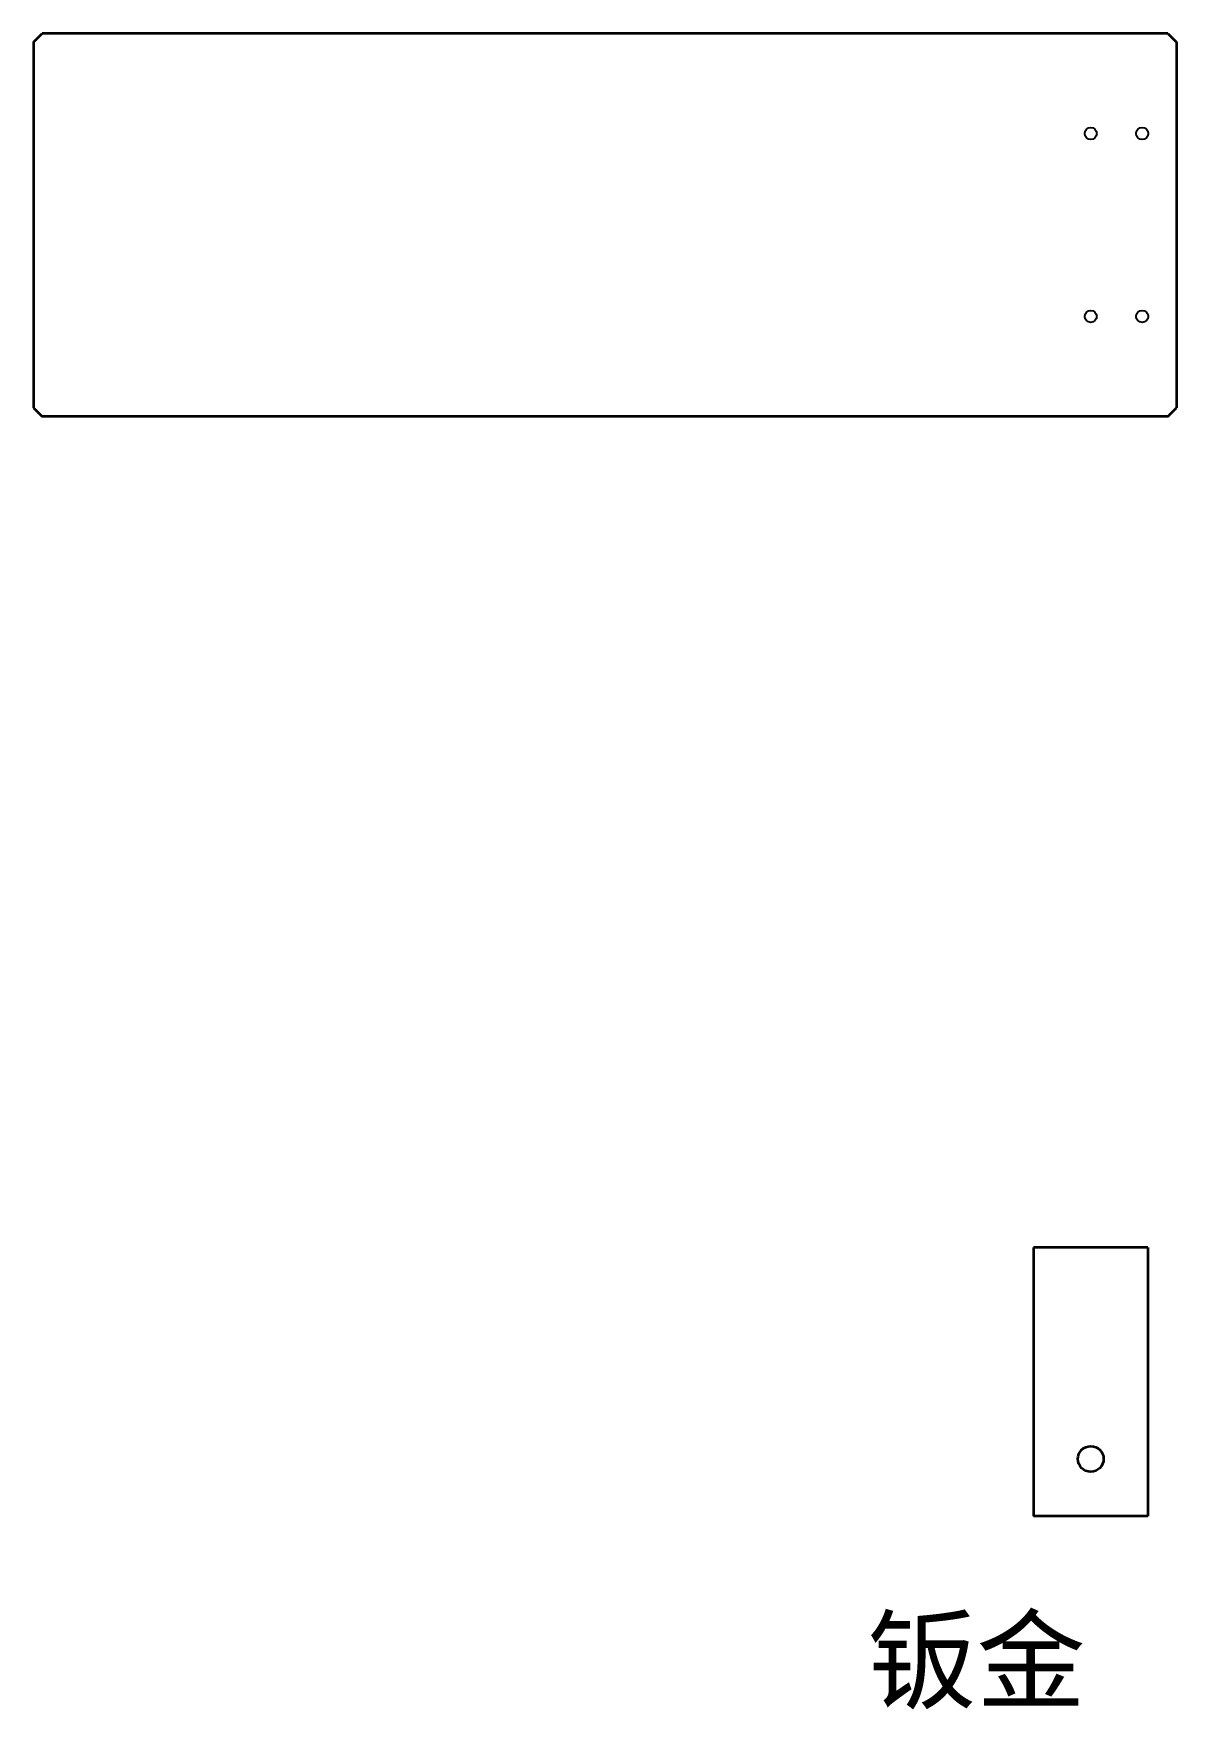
# Model space of a CAD drawing. Header units: inches. Extents: x 21 to 8642, y -3779 to 2137.
# Drawn here: x 1954 to 2354, y -2019 to -1432 of the extents above; entities that cross this region are included whole.
import ezdxf

# ---------------------------------------------------------------- set-up
doc = ezdxf.new("R2010")
doc.units = ezdxf.units.IN
doc.header["$MEASUREMENT"] = 0
doc.styles.get("Standard").update_dxf_attribs({"font": 'txt', "bigfont": 'gbcbig.shx'})

msp = doc.modelspace()

# ---------------------------------------------------------------- linework, layer by layer
at = {"color": 7, "lineweight": 35, "ltscale": 0.106066}
for p, q in [((1954.445, -1435.389), (1957.445, -1432.389)), ((2351.445, -1432.389), (2354.445, -1435.389)), ((1954.445, -1563.389), (1957.445, -1566.389)), ((2351.445, -1566.389), (2354.445, -1563.389))]:
    msp.add_line(p, q, dxfattribs=at)
at = {"color": 7, "lineweight": 35, "ltscale": 0.425001}
for p, q in [((1954.445, -1435.389), (1954.445, -1563.389)), ((2354.445, -1435.389), (2354.445, -1563.389))]:
    msp.add_line(p, q, dxfattribs=at)
at = {"color": 7, "lineweight": 35}
for p, q in [((2351.445, -1432.389), (1957.445, -1432.389)), ((2351.445, -1566.389), (1957.445, -1566.389)), ((2304.445, -1857.275), (2304.445, -1947.275)), ((2344.445, -1857.275), (2304.445, -1857.275)), ((2344.445, -1857.275), (2344.445, -1947.275)), ((2344.445, -1951.275), (2304.445, -1951.275))]:
    msp.add_line(p, q, dxfattribs=at)
at = {"color": 7, "lineweight": 35, "ltscale": 0.1}
for p, q in [((2304.445, -1947.275), (2304.445, -1951.275)), ((2344.445, -1947.275), (2344.445, -1951.275))]:
    msp.add_line(p, q, dxfattribs=at)
for centre in [(2324.445, -1467.389), (2342.445, -1467.389), (2324.445, -1531.389), (2342.445, -1531.389)]:
    msp.add_circle(centre, 2.1)
at = {"color": 7, "lineweight": 35}
msp.add_circle((2324.445, -1931.275), 4.5, dxfattribs=at)

# ---------------------------------------------------------------- texts
at = {"linetype": 'Continuous', "ltscale": 2, "insert": (2246.263, -1987.714), "char_height": 28, "width": 97.82245, "attachment_point": 1}
msp.add_mtext('{\\fMicrosoft YaHei|b0|i0|c134|p34;\\C3;钣金}', dxfattribs=at)

doc.saveas('drawing.dxf')
